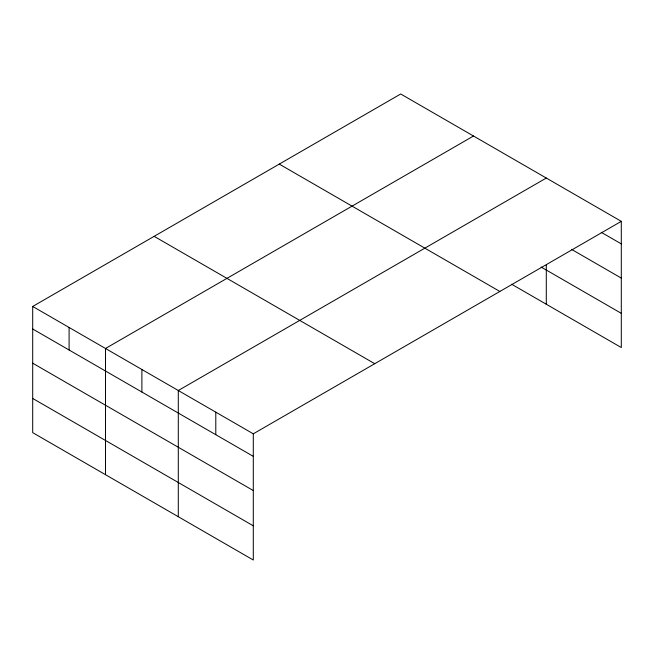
<?xml version="1.0" encoding="UTF-8"?>
<svg xmlns="http://www.w3.org/2000/svg" width="654" height="654" viewBox="0 0 654 654"><rect width="100%" height="100%" fill="white"/><g stroke="black" fill="none" stroke-linecap="round" stroke-linejoin="round"><path stroke-width="0.98" d="M621.3 221.346L400.706 93.988L32.7 306.456L32.7 432.654L253.294 560.012L253.294 433.815L621.3 221.346L621.3 347.544L511.632 284.228M473.504 136.016L105.498 348.484L105.498 474.681M546.294 178.043L178.297 390.512L178.297 516.709M601.239 232.309L621.3 243.885M571.588 249.395L621.3 278.097M541.095 267.036L621.3 313.34M279.266 164.105L499.86 291.463M154.14 236.339L374.734 363.698M32.7 306.456L253.294 433.815M32.7 328.987L253.294 456.353M32.7 363.199L253.294 490.557M32.7 398.441L253.294 525.808M546.294 265.001L546.294 304.249M215.795 412.159L215.795 434.697M141.893 369.494L141.893 392.032M69.095 327.466L69.095 350.004"/></g></svg>
